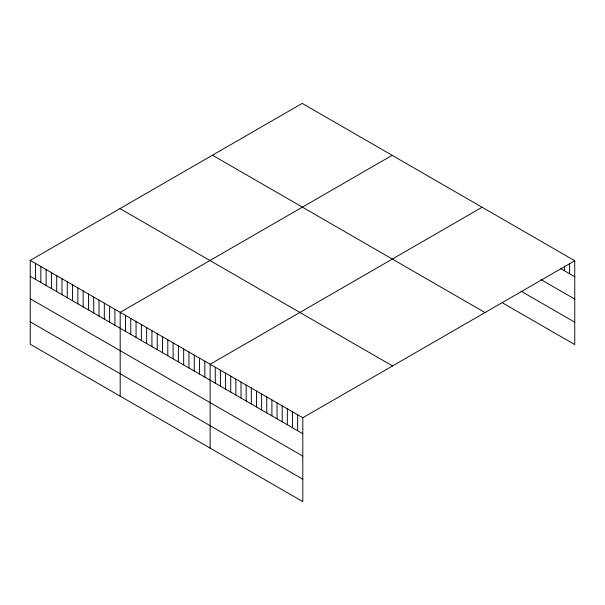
<?xml version="1.0" encoding="UTF-8"?>
<svg xmlns="http://www.w3.org/2000/svg" width="605" height="605" viewBox="0 0 605 605"><rect width="100%" height="100%" fill="white"/><g stroke="black" fill="none" stroke-linecap="round" stroke-linejoin="round"><path stroke-width="0.91" d="M30.25 260.407L302.795 417.76L302.795 501.605L30.25 344.253L30.25 260.407L302.205 103.394L574.75 260.747L574.75 344.593L502.679 302.976M392.146 155.319L120.191 312.339L120.191 396.177M482.087 207.25L210.124 364.263L210.124 448.108M302.795 417.76L574.75 260.747M560.774 268.605L574.75 276.674M540.923 279.555L574.75 299.089M521.064 291.187L574.75 322.178M212.461 155.213L485.006 312.558M119.994 208.596L392.539 365.949M30.25 276.341L302.795 433.687M30.25 298.749L302.795 456.102M30.25 321.845L302.795 479.19M569.6 263.394L569.6 273.702M564.457 266.049L564.457 270.73M297.645 414.788L297.645 430.715M292.495 411.816L292.495 427.743M287.345 408.844L287.345 424.77M282.202 405.872L282.202 421.798M277.052 402.9L277.052 418.826M271.902 399.928L271.902 415.854M266.752 396.956L266.752 412.882M261.61 393.984L261.61 409.91M256.459 391.011L256.459 406.938M251.309 388.039L251.309 403.966M246.167 385.067L246.167 400.994M241.017 382.095L241.017 398.022M235.867 379.123L235.867 395.05M230.717 376.151L230.717 392.078M225.574 373.179L225.574 389.106M220.424 370.207L220.424 386.134M215.274 367.235L215.274 383.162M204.838 361.208L204.838 377.134M199.544 358.152L199.544 374.079M194.258 355.097L194.258 371.024M188.964 352.042L188.964 367.969M183.678 348.987L183.678 364.921M178.384 345.931L178.384 361.866M173.09 342.876L173.09 358.81M167.804 339.829L167.804 355.755M162.511 336.773L162.511 352.7M157.224 333.718L157.224 349.645M151.931 330.663L151.931 346.589M146.644 327.607L146.644 343.534M141.351 324.552L141.351 340.479M136.057 321.497L136.057 337.431M130.771 318.442L130.771 334.376M125.477 315.387L125.477 331.321M114.897 309.284L114.897 325.21M109.611 306.228L109.611 322.155M104.317 303.173L104.317 319.1M99.023 300.118L99.023 316.044M93.737 297.063L93.737 312.989M88.443 294.007L88.443 309.934M83.157 290.952L83.157 306.886M77.863 287.897L77.863 303.831M72.577 284.849L72.577 300.776M67.284 281.794L67.284 297.721M61.99 278.739L61.99 294.665M56.704 275.683L56.704 291.61M51.41 272.628L51.41 288.555M46.124 269.573L46.124 285.499M40.83 266.518L40.83 282.444M35.544 263.462L35.544 279.397"/></g></svg>
